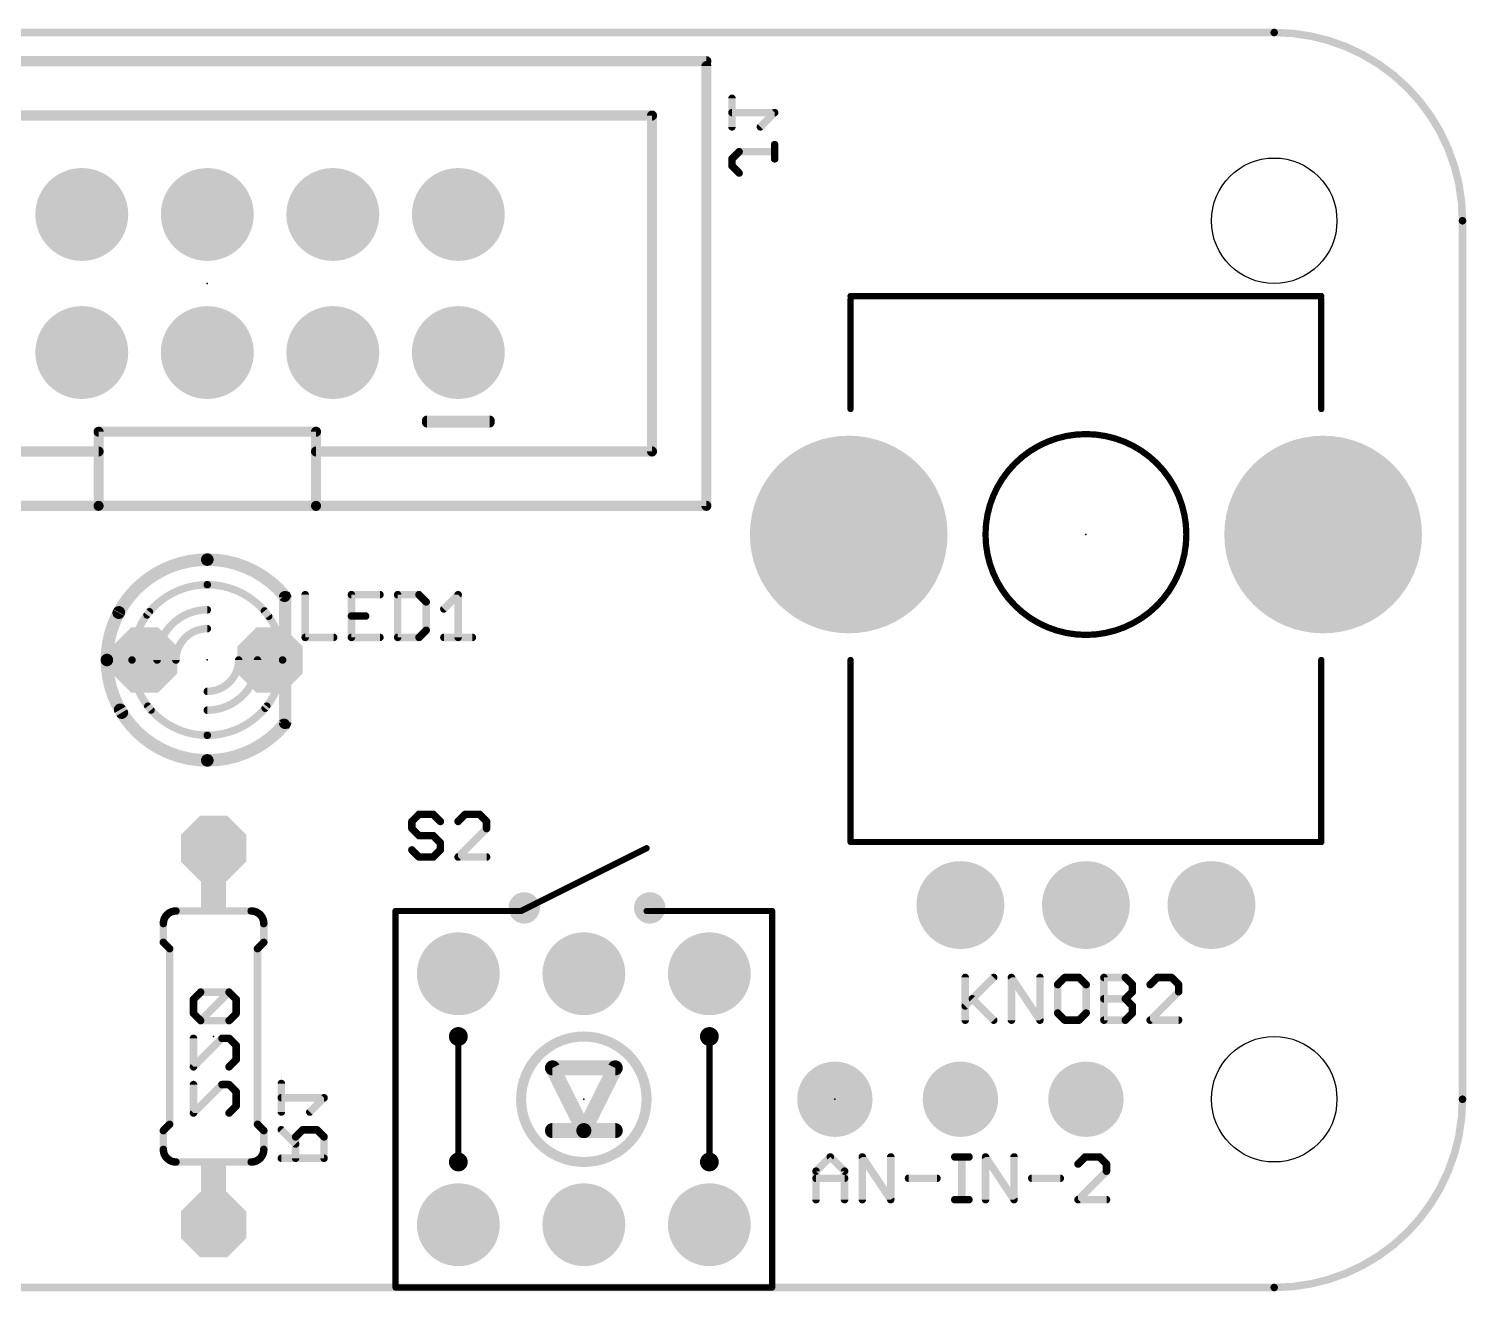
# Model space of a CAD drawing. Extents: x -0.1 to 50.9, y -0.1 to 25.5.
# Drawn here: x 21.79 to 50.88, y -0.08 to 25.48 of the extents above; entities that cross this region are included whole.
import ezdxf

# ---------------------------------------------------------------- set-up
doc = ezdxf.new("R2010")
doc.units = 0
for name, color, linetype in [('17', 94, 'CONTINUOUS'), ('20', 178, 'CONTINUOUS'), ('21', 250, 'CONTINUOUS'), ('22', 250, 'CONTINUOUS'), ('23', 178, 'CONTINUOUS'), ('24', 178, 'CONTINUOUS'), ('25', 250, 'CONTINUOUS'), ('26', 250, 'CONTINUOUS'), ('28', 250, 'CONTINUOUS'), ('51', 250, 'CONTINUOUS'), ('52', 250, 'CONTINUOUS')]:
    doc.layers.add(name, color=color, linetype=linetype)

# ---------------------------------------------------------------- blocks, each defined once
blk = doc.blocks.new('RECT')
blk.add_solid([(-0.5, -0.5), (0.5, -0.5), (-0.5, 0.5), (0.5, 0.5)])
blk = doc.blocks.new('ROUNDP')
at = {"const_width": 0.5}
blk.add_lwpolyline([(0, -0.25, 1), (0, 0.25, 1), (0, -0.25)], format="xyb", dxfattribs=at)
blk = doc.blocks.new('OCTAGONP')
at = {"const_width": 0.5}
blk.add_lwpolyline([(-0.25, -0.1036), (-0.25, 0.1036), (-0.1036, 0.25), (0.1036, 0.25), (0.25, 0.1036), (0.25, -0.1036), (0.1036, -0.25), (-0.1036, -0.25), (-0.25, -0.1036), (-0.25, 0.1036)], dxfattribs=at)

msp = doc.modelspace()

# ---------------------------------------------------------------- linework, layer by layer
at = {"layer": '20', "const_width": 0.1524}
for points in [[(46.99, 25.4), (3.81, 25.4)], [(50.8, 3.81), (50.8, 21.59)], [(3.81, 0), (46.99, 0)]]:
    msp.add_lwpolyline(points, dxfattribs=at)
at = {"layer": '20'}
for points, const_width in [([(50.8, 21.59, 0.4142), (46.99, 25.4)], 0.1524), ([(46.99, 25.4381, 1), (46.99, 25.3619)], 0.0762), ([(46.99, 25.3619, 1), (46.99, 25.4381)], 0.0762), ([(50.8381, 21.59, 1), (50.7619, 21.59)], 0.0762), ([(50.7619, 21.59, 1), (50.8381, 21.59)], 0.0762), ([(46.99, 0, 0.4142), (50.8, 3.81)], 0.1524), ([(50.8381, 3.81, 1), (50.7619, 3.81)], 0.0762), ([(50.7619, 3.81, 1), (50.8381, 3.81)], 0.0762), ([(46.99, 0.0381, 1), (46.99, -0.0381)], 0.0762), ([(46.99, -0.0381, 1), (46.99, 0.0381)], 0.0762)]:
    msp.add_lwpolyline(points, format="xyb", dxfattribs=dict(at, const_width=const_width))
for centre in [(46.99, 21.59), (46.99, 3.81)]:
    msp.add_circle(centre, 1.27, dxfattribs=at)
at = {"layer": '21'}
for points, const_width in [([(47.9425, 20.066), (38.4175, 20.066)], 0.127), ([(38.4175, 17.78), (38.4175, 20.0025)], 0.127), ([(47.9425, 17.78), (47.9425, 20.0025)], 0.127), ([(31.115, 17.507), (29.845, 17.507)], 0.2032), ([(38.4175, 9.017), (38.4175, 12.7)], 0.127), ([(47.9425, 9.017), (47.9425, 12.7)], 0.127), ([(38.4175, 9.017), (47.9425, 9.017)], 0.127), ([(31.75, 7.62), (34.29, 8.89)], 0.127), ([(29.21, 7.62), (29.21, 0)], 0.127), ([(29.21, 7.62), (31.75, 7.62)], 0.127), ([(34.29, 7.62), (36.83, 7.62)], 0.127), ([(36.83, 0), (36.83, 7.62)], 0.127), ([(30.48, 5.08), (30.48, 2.54)], 0.127), ([(35.56, 5.08), (35.56, 2.54)], 0.127), ([(33.655, 4.445), (32.385, 4.445)], 0.3048), ([(32.385, 4.445), (33.02, 3.175)], 0.3048), ([(33.02, 3.175), (33.655, 4.445)], 0.3048), ([(33.02, 3.175), (32.385, 3.175)], 0.3048), ([(33.655, 3.175), (33.02, 3.175)], 0.3048), ([(36.83, 0), (29.21, 0)], 0.127)]:
    msp.add_lwpolyline(points, dxfattribs=dict(at, const_width=const_width))
for points, const_width in [([(38.4175, 20.0978, 1), (38.4175, 20.0343)], 0.0635), ([(47.9425, 20.0343, 1), (47.9425, 20.0978)], 0.0635), ([(38.4493, 20.0025, 1), (38.3858, 20.0025)], 0.0635), ([(47.9743, 20.0025, 1), (47.9108, 20.0025)], 0.0635), ([(38.3858, 17.78, 1), (38.4493, 17.78)], 0.0635), ([(47.9108, 17.78, 1), (47.9743, 17.78)], 0.0635), ([(29.845, 17.5578, 1), (29.845, 17.4562)], 0.1016), ([(31.115, 17.4562, 1), (31.115, 17.5578)], 0.1016), ([(43.18, 13.208, 1), (43.18, 17.272, 1), (43.18, 13.208)], 0.127), ([(25.4, 14.732, 0.277), (23.6071, 13.6562)], 0.254), ([(26.961, 14.0009, 0.2226), (25.4, 14.732)], 0.254), ([(25.4, 14.7955, 1), (25.4, 14.6685)], 0.127), ([(25.4, 14.6685, 1), (25.4, 14.7955)], 0.127), ([(25.4, 14.224, 0.2361), (24.1808, 13.6144)], 0.1524), ([(26.6401, 13.5858, 0.2422), (25.4, 14.224)], 0.1524), ([(25.4, 14.2621, 1), (25.4, 14.1859)], 0.0762), ([(25.4, 14.1859, 1), (25.4, 14.2621)], 0.0762), ([(26.9122, 13.9602, 1), (27.0098, 14.0416)], 0.127), ([(23.5511, 13.6861, 1), (23.6631, 13.6263)], 0.127), ([(24.1503, 13.6373, 1), (24.2113, 13.5915)], 0.0762), ([(26.6091, 13.5637, 1), (26.6711, 13.6079)], 0.0762), ([(38.4493, 12.7, 1), (38.3858, 12.7)], 0.0635), ([(47.9743, 12.7, 1), (47.9108, 12.7)], 0.0635), ([(23.6357, 11.6918, 0.2691), (25.4, 10.668)], 0.254), ([(23.6908, 11.7233, 1), (23.5806, 11.6603)], 0.127), ([(24.197, 11.7644, 0.2315), (25.4, 11.176)], 0.1524), ([(24.2271, 11.7878, 1), (24.1669, 11.741)], 0.0762), ([(25.4, 11.176, 0.2315), (26.603, 11.7644)], 0.1524), ([(26.6331, 11.741, 1), (26.5729, 11.7878)], 0.0762), ([(25.4, 10.668, 0.2206), (26.9512, 11.3874)], 0.254), ([(26.9997, 11.3464, 1), (26.9027, 11.4284)], 0.127), ([(25.4, 11.2141, 1), (25.4, 11.1379)], 0.0762), ([(25.4, 11.1379, 1), (25.4, 11.2141)], 0.0762), ([(25.4, 10.7315, 1), (25.4, 10.6045)], 0.127), ([(25.4, 10.6045, 1), (25.4, 10.7315)], 0.127), ([(38.4175, 9.0488, 1), (38.4175, 8.9853)], 0.0635), ([(38.3858, 9.017, 1), (38.4493, 9.017)], 0.0635), ([(47.9108, 9.017, 1), (47.9743, 9.017)], 0.0635), ([(47.9425, 8.9853, 1), (47.9425, 9.0488)], 0.0635), ([(34.3042, 8.8616, 1), (34.2758, 8.9184)], 0.0635), ([(31.814, 7.5306, 1), (31.814, 7.8354, 1), (31.814, 7.5306)], 0.3302), ([(34.354, 7.5306, 1), (34.354, 7.8354, 1), (34.354, 7.5306)], 0.3302), ([(29.2417, 7.62, 1), (29.1783, 7.62)], 0.0635), ([(29.21, 7.6517, 1), (29.21, 7.5883)], 0.0635), ([(31.7358, 7.6484, 1), (31.7642, 7.5916)], 0.0635), ([(31.75, 7.5883, 1), (31.75, 7.6517)], 0.0635), ([(34.29, 7.6517, 1), (34.29, 7.5883)], 0.0635), ([(36.8618, 7.62, 1), (36.7982, 7.62)], 0.0635), ([(36.83, 7.5883, 1), (36.83, 7.6517)], 0.0635), ([(30.48, 4.953, 1), (30.48, 5.207, 1), (30.48, 4.953)], 0.127), ([(35.56, 4.953, 1), (35.56, 5.207, 1), (35.56, 4.953)], 0.127), ([(30.5117, 5.08, 1), (30.4483, 5.08)], 0.0635), ([(33.02, 2.54, 1), (33.02, 5.08, 1), (33.02, 2.54)], 0.2032), ([(35.5918, 5.08, 1), (35.5282, 5.08)], 0.0635), ([(32.385, 4.5212, 1), (32.385, 4.3688)], 0.1524), ([(32.4532, 4.4791, 1), (32.3168, 4.4109)], 0.1524), ([(33.7232, 4.4109, 1), (33.5868, 4.4791)], 0.1524), ([(33.655, 4.3688, 1), (33.655, 4.5212)], 0.1524), ([(32.385, 3.2512, 1), (32.385, 3.0988)], 0.1524), ([(33.02, 3.2512, 1), (33.02, 3.0988)], 0.1524), ([(32.9518, 3.2091, 1), (33.0882, 3.1409)], 0.1524), ([(32.9518, 3.1409, 1), (33.0882, 3.2091)], 0.1524), ([(33.02, 3.0988, 1), (33.02, 3.2512)], 0.1524), ([(33.655, 3.0988, 1), (33.655, 3.2512)], 0.1524), ([(30.48, 2.413, 1), (30.48, 2.667, 1), (30.48, 2.413)], 0.127), ([(35.56, 2.413, 1), (35.56, 2.667, 1), (35.56, 2.413)], 0.127), ([(30.4483, 2.54, 1), (30.5117, 2.54)], 0.0635), ([(35.5282, 2.54, 1), (35.5918, 2.54)], 0.0635), ([(29.21, 0.0318, 1), (29.21, -0.0318)], 0.0635), ([(29.1783, 0, 1), (29.2417, 0)], 0.0635), ([(36.7982, 0, 1), (36.8618, 0)], 0.0635), ([(36.83, -0.0318, 1), (36.83, 0.0318)], 0.0635)]:
    msp.add_lwpolyline(points, format="xyb", dxfattribs=dict(at, const_width=const_width))
at = {"layer": '22'}
for points, const_width in [([(35.5, 24.82), (15.3, 24.82)], 0.2032), ([(35.5, 15.82), (35.5, 24.72)], 0.2032), ([(31.115, 17.545), (29.845, 17.545)], 0.2032), ([(27.6, 17.32), (23.2, 17.32)], 0.2032), ([(23.2, 17.32), (23.2, 15.82)], 0.2032), ([(27.6, 15.82), (27.6, 17.32)], 0.2032), ([(15.3, 15.82), (23.2, 15.82)], 0.2032), ([(23.2, 15.82), (27.6, 15.82)], 0.2032), ([(27.6, 15.82), (35.5, 15.82)], 0.2032), ([(24.765, 7.62), (26.289, 7.62)], 0.1524), ([(24.511, 7.366), (24.511, 6.985)], 0.1524), ([(26.543, 7.366), (26.543, 6.985)], 0.1524), ([(24.638, 6.858), (24.511, 6.985)], 0.1524), ([(26.416, 6.858), (26.543, 6.985)], 0.1524), ([(24.638, 6.858), (24.638, 3.302)], 0.1524), ([(26.416, 6.858), (26.416, 3.302)], 0.1524), ([(24.638, 3.302), (24.511, 3.175)], 0.1524), ([(24.511, 2.794), (24.511, 3.175)], 0.1524), ([(26.416, 3.302), (26.543, 3.175)], 0.1524), ([(26.543, 2.794), (26.543, 3.175)], 0.1524), ([(24.765, 2.54), (26.289, 2.54)], 0.1524)]:
    msp.add_lwpolyline(points, dxfattribs=dict(at, const_width=const_width))
for points, const_width in [([(35.5508, 24.72, 1), (35.4492, 24.72)], 0.1016), ([(35.5, 24.7692, 1), (35.5, 24.8708)], 0.1016), ([(29.845, 17.5958, 1), (29.845, 17.4942)], 0.1016), ([(31.115, 17.4942, 1), (31.115, 17.5958)], 0.1016), ([(23.2, 17.3708, 1), (23.2, 17.2692)], 0.1016), ([(23.2508, 17.32, 1), (23.1492, 17.32)], 0.1016), ([(27.6508, 17.32, 1), (27.5492, 17.32)], 0.1016), ([(27.6, 17.2692, 1), (27.6, 17.3708)], 0.1016), ([(23.2, 15.8708, 1), (23.2, 15.7692)], 0.1016), ([(23.1492, 15.82, 1), (23.2508, 15.82)], 0.1016), ([(23.2, 15.7692, 1), (23.2, 15.8708)], 0.1016), ([(27.6, 15.8708, 1), (27.6, 15.7692)], 0.1016), ([(27.5492, 15.82, 1), (27.6508, 15.82)], 0.1016), ([(27.6, 15.7692, 1), (27.6, 15.8708)], 0.1016), ([(35.4492, 15.82, 1), (35.5508, 15.82)], 0.1016), ([(35.5, 15.7692, 1), (35.5, 15.8708)], 0.1016), ([(24.765, 7.62, 0.4142), (24.511, 7.366)], 0.1524), ([(24.765, 7.6581, 1), (24.765, 7.5819)], 0.0762), ([(24.765, 7.5819, 1), (24.765, 7.6581)], 0.0762), ([(26.543, 7.366, 0.4142), (26.289, 7.62)], 0.1524), ([(26.289, 7.6581, 1), (26.289, 7.5819)], 0.0762), ([(26.289, 7.5819, 1), (26.289, 7.6581)], 0.0762), ([(24.5491, 7.366, 1), (24.4729, 7.366)], 0.0762), ([(24.4729, 7.366, 1), (24.5491, 7.366)], 0.0762), ([(26.5811, 7.366, 1), (26.5049, 7.366)], 0.0762), ([(26.5049, 7.366, 1), (26.5811, 7.366)], 0.0762), ([(24.4729, 6.985, 1), (24.5491, 6.985)], 0.0762), ([(24.5379, 7.0119, 1), (24.4841, 6.9581)], 0.0762), ([(26.5049, 6.985, 1), (26.5811, 6.985)], 0.0762), ([(26.5699, 6.9581, 1), (26.5161, 7.0119)], 0.0762), ([(24.6761, 6.858, 1), (24.5999, 6.858)], 0.0762), ([(24.6111, 6.8311, 1), (24.6649, 6.8849)], 0.0762), ([(26.4541, 6.858, 1), (26.3779, 6.858)], 0.0762), ([(26.3891, 6.8849, 1), (26.4429, 6.8311)], 0.0762), ([(24.5491, 3.175, 1), (24.4729, 3.175)], 0.0762), ([(24.4841, 3.2019, 1), (24.5379, 3.1481)], 0.0762), ([(24.5999, 3.302, 1), (24.6761, 3.302)], 0.0762), ([(24.6649, 3.2751, 1), (24.6111, 3.3289)], 0.0762), ([(26.3779, 3.302, 1), (26.4541, 3.302)], 0.0762), ([(26.4429, 3.3289, 1), (26.3891, 3.2751)], 0.0762), ([(26.5811, 3.175, 1), (26.5049, 3.175)], 0.0762), ([(26.5161, 3.1481, 1), (26.5699, 3.2019)], 0.0762), ([(24.511, 2.794, 0.4142), (24.765, 2.54)], 0.1524), ([(24.5491, 2.794, 1), (24.4729, 2.794)], 0.0762), ([(24.4729, 2.794, 1), (24.5491, 2.794)], 0.0762), ([(26.289, 2.54, 0.4142), (26.543, 2.794)], 0.1524), ([(26.5811, 2.794, 1), (26.5049, 2.794)], 0.0762), ([(26.5049, 2.794, 1), (26.5811, 2.794)], 0.0762), ([(24.765, 2.5781, 1), (24.765, 2.5019)], 0.0762), ([(24.765, 2.5019, 1), (24.765, 2.5781)], 0.0762), ([(26.289, 2.5781, 1), (26.289, 2.5019)], 0.0762), ([(26.289, 2.5019, 1), (26.289, 2.5781)], 0.0762)]:
    msp.add_lwpolyline(points, format="xyb", dxfattribs=dict(at, const_width=const_width))
at = {"layer": '23'}
for p in [(43.18, 15.24), (25.4, 12.7), (33.02, 3.81), (38.1, 3.81)]:
    msp.add_point(p, dxfattribs=at)
at = {"layer": '24'}
for p in [(25.4, 20.32), (25.527, 5.08)]:
    msp.add_point(p, dxfattribs=at)
at = {"layer": '25', "const_width": 0.1524}
for points in [[(27.3812, 14.0215), (27.3812, 13.1572)], [(28.8929, 14.0215), (28.3167, 14.0215)], [(28.3167, 14.0215), (28.3167, 13.1572)], [(29.2522, 14.0215), (29.2522, 13.1572)], [(29.6844, 14.0215), (29.2522, 14.0215)], [(29.8285, 13.8775), (29.6844, 14.0215)], [(30.1878, 13.7334), (30.4759, 14.0215)], [(30.4759, 14.0215), (30.4759, 13.1572)], [(29.8285, 13.3013), (29.8285, 13.8775)], [(28.3167, 13.5894), (28.6048, 13.5894)], [(27.3812, 13.1572), (27.9574, 13.1572)], [(28.3167, 13.1572), (28.8929, 13.1572)], [(29.2522, 13.1572), (29.6844, 13.1572)], [(29.6844, 13.1572), (29.8285, 13.3013)], [(30.1878, 13.1572), (30.764, 13.1572)], [(29.6843, 9.5765), (29.5402, 9.4325)], [(29.9724, 9.5765), (29.6843, 9.5765)], [(30.1164, 9.4325), (29.9724, 9.5765)], [(30.6198, 9.5765), (30.4757, 9.4325)], [(30.9079, 9.5765), (30.6198, 9.5765)], [(31.0519, 9.4325), (30.9079, 9.5765)], [(29.5402, 9.4325), (29.5402, 9.2884)], [(29.5402, 9.2884), (29.6843, 9.1444)], [(30.4757, 8.7122), (31.0519, 9.2884)], [(31.0519, 9.2884), (31.0519, 9.4325)], [(29.6843, 9.1444), (29.9724, 9.1444)], [(29.9724, 9.1444), (30.1164, 9.0003)], [(30.1164, 9.0003), (30.1164, 8.8563)], [(29.6843, 8.7122), (29.5402, 8.8563)], [(29.9724, 8.7122), (29.6843, 8.7122)], [(30.1164, 8.8563), (29.9724, 8.7122)], [(31.0519, 8.7122), (30.4757, 8.7122)], [(40.7376, 6.2745), (40.7376, 5.4102)], [(40.7376, 5.6983), (41.3138, 6.2745)], [(41.6731, 5.4102), (41.6731, 6.2745)], [(41.6731, 6.2745), (42.2493, 5.4102)], [(42.2493, 5.4102), (42.2493, 6.2745)], [(42.7527, 6.2745), (42.6086, 6.1305)], [(42.6086, 6.1305), (42.6086, 5.5543)], [(43.0408, 6.2745), (42.7527, 6.2745)], [(43.1849, 6.1305), (43.0408, 6.2745)], [(43.1849, 5.5543), (43.1849, 6.1305)], [(43.5442, 5.4102), (43.5442, 6.2745)], [(43.5442, 6.2745), (43.9763, 6.2745)], [(43.9763, 6.2745), (44.1204, 6.1305)], [(44.1204, 6.1305), (44.1204, 5.9864)], [(44.6237, 6.2745), (44.4797, 6.1305)], [(44.9118, 6.2745), (44.6237, 6.2745)], [(45.0559, 6.1305), (44.9118, 6.2745)], [(45.0559, 5.9864), (45.0559, 6.1305)], [(40.8817, 5.8424), (41.3138, 5.4102)], [(43.5442, 5.8424), (43.9763, 5.8424)], [(44.1204, 5.9864), (43.9763, 5.8424)], [(43.9763, 5.8424), (44.1204, 5.6983)], [(44.4797, 5.4102), (45.0559, 5.9864)], [(42.6086, 5.5543), (42.7527, 5.4102)], [(43.0408, 5.4102), (43.1849, 5.5543)], [(44.1204, 5.5543), (43.9763, 5.4102)], [(44.1204, 5.6983), (44.1204, 5.5543)], [(42.7527, 5.4102), (43.0408, 5.4102)], [(43.9763, 5.4102), (43.5442, 5.4102)], [(45.0559, 5.4102), (44.4797, 5.4102)], [(37.719, 2.3542), (38.0071, 2.6423)], [(38.0071, 2.6423), (38.2952, 2.3542)], [(38.6545, 1.778), (38.6545, 2.6423)], [(38.6545, 2.6423), (39.2307, 1.778)], [(39.2307, 1.778), (39.2307, 2.6423)], [(40.5256, 2.6423), (40.8137, 2.6423)], [(40.6696, 1.778), (40.6696, 2.6423)], [(41.1492, 1.778), (41.1492, 2.6423)], [(41.1492, 2.6423), (41.7255, 1.778)], [(41.7255, 1.778), (41.7255, 2.6423)], [(43.1643, 2.6423), (43.0203, 2.4983)], [(43.4524, 2.6423), (43.1643, 2.6423)], [(43.5965, 2.4983), (43.4524, 2.6423)], [(37.719, 1.778), (37.719, 2.3542)], [(38.2952, 2.3542), (38.2952, 1.778)], [(43.0203, 1.778), (43.5965, 2.3542)], [(43.5965, 2.3542), (43.5965, 2.4983)], [(37.719, 2.2102), (38.2952, 2.2102)], [(39.59, 2.2102), (40.1663, 2.2102)], [(42.0848, 2.2102), (42.661, 2.2102)], [(40.5256, 1.778), (40.8137, 1.778)], [(43.5965, 1.778), (43.0203, 1.778)]]:
    msp.add_lwpolyline(points, dxfattribs=at)
at = {"layer": '25', "const_width": 0.0762}
for points in [[(27.4193, 14.0215, 1), (27.3431, 14.0215)], [(28.3167, 14.0596, 1), (28.3167, 13.9834)], [(28.3548, 14.0215, 1), (28.2786, 14.0215)], [(28.8929, 13.9834, 1), (28.8929, 14.0596)], [(29.2903, 14.0215, 1), (29.2141, 14.0215)], [(29.2522, 14.0596, 1), (29.2522, 13.9834)], [(29.7113, 14.0485, 1), (29.6575, 13.9946)], [(29.6844, 13.9834, 1), (29.6844, 14.0596)], [(30.514, 14.0215, 1), (30.4378, 14.0215)], [(30.5028, 13.9946, 1), (30.4489, 14.0485)], [(29.8666, 13.8775, 1), (29.7904, 13.8775)], [(29.8015, 13.8505, 1), (29.8554, 13.9044)], [(30.1608, 13.7604, 1), (30.2147, 13.7065)], [(28.3167, 13.6275, 1), (28.3167, 13.5513)], [(28.6048, 13.5513, 1), (28.6048, 13.6275)], [(27.3812, 13.1953, 1), (27.3812, 13.1191)], [(27.3431, 13.1572, 1), (27.4193, 13.1572)], [(27.9574, 13.1191, 1), (27.9574, 13.1953)], [(28.3167, 13.1953, 1), (28.3167, 13.1191)], [(28.2786, 13.1572, 1), (28.3548, 13.1572)], [(28.8929, 13.1191, 1), (28.8929, 13.1953)], [(29.2522, 13.1953, 1), (29.2522, 13.1191)], [(29.2141, 13.1572, 1), (29.2903, 13.1572)], [(29.6575, 13.1841, 1), (29.7113, 13.1303)], [(29.6844, 13.1191, 1), (29.6844, 13.1953)], [(29.7904, 13.3013, 1), (29.8666, 13.3013)], [(29.8554, 13.2743, 1), (29.8015, 13.3282)], [(30.1878, 13.1953, 1), (30.1878, 13.1191)], [(30.4378, 13.1572, 1), (30.514, 13.1572)], [(30.764, 13.1191, 1), (30.764, 13.1953)], [(29.6843, 9.6146, 1), (29.6843, 9.5384)], [(29.7112, 9.5496, 1), (29.6573, 9.6035)], [(29.9993, 9.6035, 1), (29.9454, 9.5496)], [(29.9724, 9.5384, 1), (29.9724, 9.6146)], [(30.6198, 9.6146, 1), (30.6198, 9.5384)], [(30.6467, 9.5496, 1), (30.5928, 9.6035)], [(30.9348, 9.6035, 1), (30.8809, 9.5496)], [(30.9079, 9.5384, 1), (30.9079, 9.6146)], [(29.5783, 9.4325, 1), (29.5021, 9.4325)], [(29.5133, 9.4594, 1), (29.5671, 9.4055)], [(29.5671, 9.3154, 1), (29.5133, 9.2615)], [(29.5021, 9.2884, 1), (29.5783, 9.2884)], [(30.0895, 9.4055, 1), (30.1434, 9.4594)], [(30.4488, 9.4594, 1), (30.5027, 9.4055)], [(31.09, 9.4325, 1), (31.0138, 9.4325)], [(31.0138, 9.2884, 1), (31.09, 9.2884)], [(31.025, 9.4055, 1), (31.0789, 9.4594)], [(31.0789, 9.2615, 1), (31.025, 9.3154)], [(29.6843, 9.1825, 1), (29.6843, 9.1063)], [(29.6573, 9.1174, 1), (29.7112, 9.1713)], [(29.9993, 9.1713, 1), (29.9454, 9.1174)], [(29.9724, 9.1063, 1), (29.9724, 9.1825)], [(30.1545, 9.0003, 1), (30.0783, 9.0003)], [(30.0895, 8.9734, 1), (30.1434, 9.0273)], [(29.5671, 8.8832, 1), (29.5133, 8.8293)], [(29.6843, 8.7503, 1), (29.6843, 8.6741)], [(29.6573, 8.6853, 1), (29.7112, 8.7391)], [(29.9454, 8.7391, 1), (29.9993, 8.6853)], [(29.9724, 8.6741, 1), (29.9724, 8.7503)], [(30.0783, 8.8563, 1), (30.1545, 8.8563)], [(30.1434, 8.8293, 1), (30.0895, 8.8832)], [(30.4757, 8.7503, 1), (30.4757, 8.6741)], [(30.4488, 8.7391, 1), (30.5027, 8.6853)], [(31.0519, 8.6741, 1), (31.0519, 8.7503)], [(40.7757, 6.2745, 1), (40.6995, 6.2745)], [(41.3408, 6.2476, 1), (41.2869, 6.3015)], [(41.7048, 6.2957, 1), (41.6414, 6.2534)], [(41.7112, 6.2745, 1), (41.635, 6.2745)], [(42.2874, 6.2745, 1), (42.2112, 6.2745)], [(42.6467, 6.1305, 1), (42.5705, 6.1305)], [(42.5817, 6.1574, 1), (42.6356, 6.1035)], [(42.7527, 6.3126, 1), (42.7527, 6.2364)], [(42.7796, 6.2476, 1), (42.7258, 6.3015)], [(43.0678, 6.3015, 1), (43.0139, 6.2476)], [(43.0408, 6.2364, 1), (43.0408, 6.3126)], [(43.223, 6.1305, 1), (43.1468, 6.1305)], [(43.1579, 6.1035, 1), (43.2118, 6.1574)], [(43.5823, 6.2745, 1), (43.5061, 6.2745)], [(43.5442, 6.3126, 1), (43.5442, 6.2364)], [(44.0033, 6.3015, 1), (43.9494, 6.2476)], [(43.9763, 6.2364, 1), (43.9763, 6.3126)], [(44.1585, 6.1305, 1), (44.0823, 6.1305)], [(44.0934, 6.1035, 1), (44.1473, 6.1574)], [(44.4527, 6.1574, 1), (44.5066, 6.1035)], [(44.6237, 6.3126, 1), (44.6237, 6.2364)], [(44.6507, 6.2476, 1), (44.5968, 6.3015)], [(44.9388, 6.3015, 1), (44.8849, 6.2476)], [(44.9118, 6.2364, 1), (44.9118, 6.3126)], [(45.094, 6.1305, 1), (45.0178, 6.1305)], [(45.029, 6.1035, 1), (45.0828, 6.1574)], [(40.9086, 5.8693, 1), (40.8547, 5.8154)], [(43.5442, 5.8805, 1), (43.5442, 5.8043)], [(44.0033, 5.8693, 1), (43.9494, 5.8154)], [(43.9494, 5.8693, 1), (44.0033, 5.8154)], [(43.9763, 5.8043, 1), (43.9763, 5.8805)], [(44.0823, 5.9864, 1), (44.1585, 5.9864)], [(44.1473, 5.9595, 1), (44.0934, 6.0134)], [(45.0178, 5.9864, 1), (45.094, 5.9864)], [(45.0828, 5.9595, 1), (45.029, 6.0134)], [(40.7107, 5.7253, 1), (40.7645, 5.6714)], [(42.6356, 5.5812, 1), (42.5817, 5.5273)], [(42.5705, 5.5543, 1), (42.6467, 5.5543)], [(43.1468, 5.5543, 1), (43.223, 5.5543)], [(43.2118, 5.5273, 1), (43.1579, 5.5812)], [(44.1585, 5.6983, 1), (44.0823, 5.6983)], [(44.0823, 5.5543, 1), (44.1585, 5.5543)], [(44.0934, 5.6714, 1), (44.1473, 5.7253)], [(44.1473, 5.5273, 1), (44.0934, 5.5812)], [(40.6995, 5.4102, 1), (40.7757, 5.4102)], [(41.2869, 5.3833, 1), (41.3408, 5.4371)], [(41.635, 5.4102, 1), (41.7112, 5.4102)], [(42.2112, 5.4102, 1), (42.2874, 5.4102)], [(42.2176, 5.3891, 1), (42.281, 5.4313)], [(42.7527, 5.4483, 1), (42.7527, 5.3721)], [(42.7258, 5.3833, 1), (42.7796, 5.4371)], [(43.0139, 5.4371, 1), (43.0678, 5.3833)], [(43.0408, 5.3721, 1), (43.0408, 5.4483)], [(43.5442, 5.4483, 1), (43.5442, 5.3721)], [(43.5061, 5.4102, 1), (43.5823, 5.4102)], [(43.9494, 5.4371, 1), (44.0033, 5.3833)], [(43.9763, 5.3721, 1), (43.9763, 5.4483)], [(44.4797, 5.4483, 1), (44.4797, 5.3721)], [(44.4527, 5.4371, 1), (44.5066, 5.3833)], [(45.0559, 5.3721, 1), (45.0559, 5.4483)], [(38.0341, 2.6693, 1), (37.9802, 2.6154)], [(38.0341, 2.6154, 1), (37.9802, 2.6693)], [(38.6862, 2.6635, 1), (38.6228, 2.6212)], [(38.6926, 2.6423, 1), (38.6164, 2.6423)], [(39.2688, 2.6423, 1), (39.1926, 2.6423)], [(40.5256, 2.6804, 1), (40.5256, 2.6042)], [(40.7077, 2.6423, 1), (40.6315, 2.6423)], [(40.8137, 2.6042, 1), (40.8137, 2.6804)], [(41.1809, 2.6635, 1), (41.1175, 2.6212)], [(41.1873, 2.6423, 1), (41.1111, 2.6423)], [(41.7636, 2.6423, 1), (41.6874, 2.6423)], [(43.1643, 2.6804, 1), (43.1643, 2.6042)], [(43.1913, 2.6154, 1), (43.1374, 2.6693)], [(43.4794, 2.6693, 1), (43.4255, 2.6154)], [(43.4524, 2.6042, 1), (43.4524, 2.6804)], [(37.7571, 2.3542, 1), (37.6809, 2.3542)], [(37.6921, 2.3812, 1), (37.7459, 2.3273)], [(38.3333, 2.3542, 1), (38.2571, 2.3542)], [(38.2683, 2.3273, 1), (38.3222, 2.3812)], [(42.9933, 2.5252, 1), (43.0472, 2.4713)], [(43.6346, 2.4983, 1), (43.5584, 2.4983)], [(43.5584, 2.3542, 1), (43.6346, 2.3542)], [(43.5696, 2.4713, 1), (43.6234, 2.5252)], [(43.6234, 2.3273, 1), (43.5696, 2.3812)], [(37.719, 2.2483, 1), (37.719, 2.1721)], [(38.2952, 2.1721, 1), (38.2952, 2.2483)], [(39.59, 2.2483, 1), (39.59, 2.1721)], [(40.1663, 2.1721, 1), (40.1663, 2.2483)], [(42.0848, 2.2483, 1), (42.0848, 2.1721)], [(42.661, 2.1721, 1), (42.661, 2.2483)], [(37.6809, 1.778, 1), (37.7571, 1.778)], [(38.2571, 1.778, 1), (38.3333, 1.778)], [(38.6164, 1.778, 1), (38.6926, 1.778)], [(39.1926, 1.778, 1), (39.2688, 1.778)], [(39.199, 1.7569, 1), (39.2624, 1.7991)], [(40.5256, 1.8161, 1), (40.5256, 1.7399)], [(40.6315, 1.778, 1), (40.7077, 1.778)], [(40.8137, 1.7399, 1), (40.8137, 1.8161)], [(41.1111, 1.778, 1), (41.1873, 1.778)], [(41.6874, 1.778, 1), (41.7636, 1.778)], [(41.6938, 1.7569, 1), (41.7572, 1.7991)], [(43.0203, 1.8161, 1), (43.0203, 1.7399)], [(42.9933, 1.8049, 1), (43.0472, 1.7511)], [(43.5965, 1.7399, 1), (43.5965, 1.8161)]]:
    msp.add_lwpolyline(points, format="xyb", dxfattribs=at)
at = {"layer": '26', "const_width": 0.1524}
for points in [[(36.0172, 23.4907), (36.0172, 24.0669)], [(36.8815, 23.7788), (36.0172, 23.7788)], [(36.5934, 23.4907), (36.8815, 23.7788)], [(36.0172, 22.8433), (36.1613, 22.9874)], [(36.1613, 22.9874), (36.8815, 22.9874)], [(36.8815, 22.8433), (36.8815, 23.1314)], [(36.0172, 22.6993), (36.0172, 22.8433)], [(36.1613, 22.5552), (36.0172, 22.6993)], [(26.8986, 3.5517), (26.8986, 4.1279)], [(27.7629, 3.8398), (26.8986, 3.8398)], [(27.4748, 3.5517), (27.7629, 3.8398)], [(27.1867, 2.9043), (26.8986, 3.1924)], [(27.3308, 3.1924), (27.1867, 3.0484)], [(27.6189, 3.1924), (27.3308, 3.1924)], [(27.7629, 3.0484), (27.6189, 3.1924)], [(27.1867, 3.0484), (27.1867, 2.6162)], [(27.7629, 2.6162), (27.7629, 3.0484)], [(26.8986, 2.6162), (27.7629, 2.6162)]]:
    msp.add_lwpolyline(points, dxfattribs=at)
at = {"layer": '26', "const_width": 0.0762}
for points in [[(36.0553, 24.0669, 1), (35.9791, 24.0669)], [(36.0172, 23.8169, 1), (36.0172, 23.7407)], [(36.9085, 23.7519, 1), (36.8546, 23.8058)], [(36.8815, 23.7407, 1), (36.8815, 23.8169)], [(35.9791, 23.4907, 1), (36.0553, 23.4907)], [(36.5665, 23.5177, 1), (36.6204, 23.4638)], [(36.1613, 23.0255, 1), (36.1613, 22.9493)], [(36.1882, 22.9604, 1), (36.1343, 23.0143)], [(36.9196, 23.1314, 1), (36.8434, 23.1314)], [(36.8815, 22.9493, 1), (36.8815, 23.0255)], [(36.0553, 22.8433, 1), (35.9791, 22.8433)], [(35.9903, 22.8703, 1), (36.0441, 22.8164)], [(36.0441, 22.7262, 1), (35.9903, 22.6723)], [(35.9791, 22.6993, 1), (36.0553, 22.6993)], [(36.8434, 22.8433, 1), (36.9196, 22.8433)], [(36.1343, 22.5283, 1), (36.1882, 22.5821)], [(26.9367, 4.1279, 1), (26.8605, 4.1279)], [(26.8986, 3.8779, 1), (26.8986, 3.8017)], [(27.7899, 3.8129, 1), (27.736, 3.8668)], [(27.7629, 3.8017, 1), (27.7629, 3.8779)], [(26.8605, 3.5517, 1), (26.9367, 3.5517)], [(27.4479, 3.5787, 1), (27.5018, 3.5248)], [(26.9255, 3.2194, 1), (26.8717, 3.1655)], [(27.3308, 3.2305, 1), (27.3308, 3.1543)], [(27.3577, 3.1655, 1), (27.3038, 3.2194)], [(27.6458, 3.2194, 1), (27.5919, 3.1655)], [(27.6189, 3.1543, 1), (27.6189, 3.2305)], [(27.2248, 3.0484, 1), (27.1486, 3.0484)], [(27.1598, 3.0753, 1), (27.2137, 3.0214)], [(27.1598, 2.8774, 1), (27.2137, 2.9313)], [(27.801, 3.0484, 1), (27.7248, 3.0484)], [(27.736, 3.0214, 1), (27.7899, 3.0753)], [(26.8986, 2.6543, 1), (26.8986, 2.5781)], [(27.1486, 2.6162, 1), (27.2248, 2.6162)], [(27.7248, 2.6162, 1), (27.801, 2.6162)], [(27.7629, 2.5781, 1), (27.7629, 2.6543)]]:
    msp.add_lwpolyline(points, format="xyb", dxfattribs=at)
at = {"layer": '28', "const_width": 0.1524}
for points in [[(25.2647, 5.9779), (25.1206, 5.8338)], [(25.1206, 5.8338), (25.1206, 5.5457)], [(25.8409, 5.9779), (25.2647, 5.9779)], [(25.2647, 5.4016), (25.8409, 5.9779)], [(25.9849, 5.8338), (25.8409, 5.9779)], [(25.9849, 5.5457), (25.9849, 5.8338)], [(25.1206, 5.5457), (25.2647, 5.4016)], [(25.8409, 5.4016), (25.9849, 5.5457)], [(25.2647, 5.4016), (25.8409, 5.4016)], [(25.1206, 5.0423), (25.1206, 4.4661)], [(25.1206, 4.4661), (25.6968, 5.0423)], [(25.6968, 5.0423), (25.8409, 5.0423)], [(25.8409, 5.0423), (25.9849, 4.8983)], [(25.9849, 4.8983), (25.9849, 4.6102)], [(25.9849, 4.6102), (25.8409, 4.4661)], [(25.1206, 4.1068), (25.1206, 3.5306)], [(25.1206, 3.5306), (25.6968, 4.1068)], [(25.6968, 4.1068), (25.8409, 4.1068)], [(25.8409, 4.1068), (25.9849, 3.9628)], [(25.9849, 3.9628), (25.9849, 3.6747)], [(25.9849, 3.6747), (25.8409, 3.5306)]]:
    msp.add_lwpolyline(points, dxfattribs=at)
at = {"layer": '28', "const_width": 0.0762}
for points in [[(25.1587, 5.8338, 1), (25.0825, 5.8338)], [(25.0937, 5.8607, 1), (25.1475, 5.8069)], [(25.2647, 6.016, 1), (25.2647, 5.9398)], [(25.2916, 5.9509, 1), (25.2377, 6.0048)], [(25.8678, 6.0048, 1), (25.8139, 5.9509)], [(25.8678, 5.9509, 1), (25.8139, 6.0048)], [(25.8409, 5.9398, 1), (25.8409, 6.016)], [(26.023, 5.8338, 1), (25.9468, 5.8338)], [(25.958, 5.8069, 1), (26.0119, 5.8607)], [(25.0825, 5.5457, 1), (25.1587, 5.5457)], [(25.1475, 5.5726, 1), (25.0937, 5.5188)], [(25.9468, 5.5457, 1), (26.023, 5.5457)], [(26.0119, 5.5188, 1), (25.958, 5.5726)], [(25.2377, 5.4286, 1), (25.2916, 5.3747)], [(25.2647, 5.4397, 1), (25.2647, 5.3635)], [(25.2377, 5.3747, 1), (25.2916, 5.4286)], [(25.8139, 5.4286, 1), (25.8678, 5.3747)], [(25.8409, 5.3635, 1), (25.8409, 5.4397)], [(25.1587, 5.0423, 1), (25.0825, 5.0423)], [(25.6968, 5.0804, 1), (25.6968, 5.0042)], [(25.7238, 5.0154, 1), (25.6699, 5.0693)], [(25.8678, 5.0693, 1), (25.8139, 5.0154)], [(25.8409, 5.0042, 1), (25.8409, 5.0804)], [(26.023, 4.8983, 1), (25.9468, 4.8983)], [(25.958, 4.8713, 1), (26.0119, 4.9252)], [(26.0119, 4.5832, 1), (25.958, 4.6371)], [(25.0937, 4.4931, 1), (25.1475, 4.4392)], [(25.0825, 4.4661, 1), (25.1587, 4.4661)], [(25.8139, 4.4931, 1), (25.8678, 4.4392)], [(25.9468, 4.6102, 1), (26.023, 4.6102)], [(25.1587, 4.1068, 1), (25.0825, 4.1068)], [(25.6968, 4.1449, 1), (25.6968, 4.0687)], [(25.7238, 4.0799, 1), (25.6699, 4.1338)], [(25.8678, 4.1338, 1), (25.8139, 4.0799)], [(25.8409, 4.0687, 1), (25.8409, 4.1449)], [(26.023, 3.9628, 1), (25.9468, 3.9628)], [(25.958, 3.9358, 1), (26.0119, 3.9897)], [(25.0825, 3.5306, 1), (25.1587, 3.5306)], [(25.0937, 3.5575, 1), (25.1475, 3.5037)], [(25.8139, 3.5575, 1), (25.8678, 3.5037)], [(25.9468, 3.6747, 1), (26.023, 3.6747)], [(26.0119, 3.6477, 1), (25.958, 3.7016)]]:
    msp.add_lwpolyline(points, format="xyb", dxfattribs=at)
at = {"layer": '51', "const_width": 0.254}
msp.add_lwpolyline([(26.9748, 11.43), (26.9748, 13.97)], dxfattribs=at)
at = {"layer": '51'}
for points, const_width in [([(27.0383, 13.97, 1), (26.9113, 13.97)], 0.127), ([(23.6109, 13.6634, 0.1241), (23.368, 12.7)], 0.254), ([(23.6668, 13.6333, 1), (23.555, 13.6935)], 0.127), ([(24.2292, 13.6756, 0.1754), (23.876, 12.7)], 0.1524), ([(24.2585, 13.6512, 1), (24.1999, 13.7)], 0.0762), ([(25.4, 13.716, 0.4142), (24.384, 12.7)], 0.1524), ([(25.4, 13.6779, 1), (25.4, 13.7541)], 0.0762), ([(26.924, 12.7, 0.179), (26.5571, 13.6918)], 0.1524), ([(26.586, 13.7166, 1), (26.5282, 13.667)], 0.0762), ([(25.4, 13.335, 0.4142), (24.765, 12.7)], 0.1524), ([(25.4, 13.2969, 1), (25.4, 13.3731)], 0.0762), ([(23.368, 12.7, 0.1388), (23.6694, 11.635)], 0.254), ([(23.4315, 12.7, 1), (23.3045, 12.7)], 0.127), ([(23.3045, 12.7, 1), (23.4315, 12.7)], 0.127), ([(23.876, 12.7, 0.1837), (24.2609, 11.6875)], 0.1524), ([(23.9141, 12.7, 1), (23.8379, 12.7)], 0.0762), ([(23.8379, 12.7, 1), (23.9141, 12.7)], 0.0762), ([(24.3459, 12.7, 1), (24.4221, 12.7)], 0.0762), ([(24.7269, 12.7, 1), (24.8031, 12.7)], 0.0762), ([(25.4, 12.065, 0.4142), (26.035, 12.7)], 0.1524), ([(25.4, 11.684, 0.4142), (26.416, 12.7)], 0.1524), ([(26.0731, 12.7, 1), (25.9969, 12.7)], 0.0762), ([(26.4541, 12.7, 1), (26.3779, 12.7)], 0.0762), ([(26.5708, 11.7244, 0.1754), (26.924, 12.7)], 0.1524), ([(26.9621, 12.7, 1), (26.8859, 12.7)], 0.0762), ([(26.8859, 12.7, 1), (26.9621, 12.7)], 0.0762), ([(25.4, 12.1031, 1), (25.4, 12.0269)], 0.0762), ([(23.6153, 11.6017, 1), (23.7235, 11.6683)], 0.127), ([(24.2324, 11.6622, 1), (24.2894, 11.7128)], 0.0762), ([(25.4, 11.7221, 1), (25.4, 11.6459)], 0.0762), ([(26.5415, 11.7488, 1), (26.6001, 11.7)], 0.0762), ([(26.9113, 11.43, 1), (27.0383, 11.43)], 0.127)]:
    msp.add_lwpolyline(points, format="xyb", dxfattribs=dict(at, const_width=const_width))
at = {"layer": '52'}
for points, const_width in [([(34.4, 23.72), (16.4, 23.72)], 0.2032), ([(34.4, 16.92), (34.4, 23.72)], 0.2032), ([(16.4, 16.92), (23.2, 16.92)], 0.2032), ([(34.4, 16.92), (27.6, 16.92)], 0.2032), ([(25.527, 8.89), (25.527, 8.001)], 0.508), ([(25.527, 1.27), (25.527, 2.159)], 0.508)]:
    msp.add_lwpolyline(points, dxfattribs=dict(at, const_width=const_width))
for points, const_width in [([(34.4508, 23.72, 1), (34.3492, 23.72)], 0.1016), ([(34.4, 23.6692, 1), (34.4, 23.7708)], 0.1016), ([(23.2, 16.8692, 1), (23.2, 16.9708)], 0.1016), ([(27.6, 16.9708, 1), (27.6, 16.8692)], 0.1016), ([(34.3492, 16.92, 1), (34.4508, 16.92)], 0.1016), ([(34.4, 16.8692, 1), (34.4, 16.9708)], 0.1016), ([(25.654, 8.89, 1), (25.4, 8.89)], 0.254), ([(25.4, 8.001, 1), (25.654, 8.001)], 0.254), ([(25.654, 2.159, 1), (25.4, 2.159)], 0.254), ([(25.4, 1.27, 1), (25.654, 1.27)], 0.254)]:
    msp.add_lwpolyline(points, format="xyb", dxfattribs=dict(at, const_width=const_width))

# ---------------------------------------------------------------- block references
at = {"layer": '17'}
for name, p, xscale, yscale, rotation in [('ROUNDP', (22.86, 21.717), 1.8796, 1.8796, 180), ('ROUNDP', (22.86, 21.717), 1.8796, 1.8796, 180), ('ROUNDP', (25.4, 21.717), 1.8796, 1.8796, 180), ('ROUNDP', (25.4, 21.717), 1.8796, 1.8796, 180), ('ROUNDP', (27.94, 21.717), 1.8796, 1.8796, 180), ('ROUNDP', (27.94, 21.717), 1.8796, 1.8796, 180), ('ROUNDP', (30.48, 21.717), 1.8796, 1.8796, 180), ('ROUNDP', (30.48, 21.717), 1.8796, 1.8796, 180), ('ROUNDP', (22.86, 18.923), 1.8796, 1.8796, 180), ('ROUNDP', (22.86, 18.923), 1.8796, 1.8796, 180), ('ROUNDP', (25.4, 18.923), 1.8796, 1.8796, 180), ('ROUNDP', (25.4, 18.923), 1.8796, 1.8796, 180), ('ROUNDP', (27.94, 18.923), 1.8796, 1.8796, 180), ('ROUNDP', (27.94, 18.923), 1.8796, 1.8796, 180), ('ROUNDP', (30.48, 18.923), 1.8796, 1.8796, 180), ('ROUNDP', (30.48, 18.923), 1.8796, 1.8796, 180), ('OCTAGONP', (25.527, 8.89), 1.3208, 1.3208, 90), ('OCTAGONP', (25.527, 8.89), 1.3208, 1.3208, 90), ('ROUNDP', (38.1, 3.81), 1.524, 1.524, 90), ('ROUNDP', (38.1, 3.81), 1.524, 1.524, 90), ('ROUNDP', (40.64, 3.81), 1.524, 1.524, 90), ('ROUNDP', (40.64, 3.81), 1.524, 1.524, 90), ('ROUNDP', (43.18, 3.81), 1.524, 1.524, 90), ('ROUNDP', (43.18, 3.81), 1.524, 1.524, 90), ('OCTAGONP', (25.527, 1.27), 1.3208, 1.3208, 90), ('OCTAGONP', (25.527, 1.27), 1.3208, 1.3208, 90)]:
    msp.add_blockref(name, p, dxfattribs=dict(at, xscale=xscale, yscale=yscale, rotation=rotation))
for name, p, xscale, yscale in [('ROUNDP', (38.38, 15.24), 4, 4), ('ROUNDP', (38.38, 15.24), 4, 4), ('ROUNDP', (47.98, 15.24), 4, 4), ('ROUNDP', (47.98, 15.24), 4, 4), ('OCTAGONP', (24.13, 12.7), 1.3208, 1.3208), ('OCTAGONP', (24.13, 12.7), 1.3208, 1.3208), ('OCTAGONP', (26.67, 12.7), 1.3208, 1.3208), ('OCTAGONP', (26.67, 12.7), 1.3208, 1.3208), ('ROUNDP', (40.64, 7.74), 1.778, 1.778), ('ROUNDP', (40.64, 7.74), 1.778, 1.778), ('ROUNDP', (43.18, 7.74), 1.778, 1.778), ('ROUNDP', (43.18, 7.74), 1.778, 1.778), ('ROUNDP', (45.72, 7.74), 1.778, 1.778), ('ROUNDP', (45.72, 7.74), 1.778, 1.778), ('ROUNDP', (30.48, 6.35), 1.6764, 1.6764), ('ROUNDP', (30.48, 6.35), 1.6764, 1.6764), ('ROUNDP', (33.02, 6.35), 1.6764, 1.6764), ('ROUNDP', (33.02, 6.35), 1.6764, 1.6764), ('ROUNDP', (35.56, 6.35), 1.6764, 1.6764), ('ROUNDP', (35.56, 6.35), 1.6764, 1.6764), ('ROUNDP', (30.48, 1.27), 1.6764, 1.6764), ('ROUNDP', (30.48, 1.27), 1.6764, 1.6764), ('ROUNDP', (33.02, 1.27), 1.6764, 1.6764), ('ROUNDP', (33.02, 1.27), 1.6764, 1.6764), ('ROUNDP', (35.56, 1.27), 1.6764, 1.6764), ('ROUNDP', (35.56, 1.27), 1.6764, 1.6764)]:
    msp.add_blockref(name, p, dxfattribs=dict(at, xscale=xscale, yscale=yscale))
at = {"layer": '22', "xscale": 0.381, "yscale": 0.508, "rotation": 90}
for p in [(25.527, 7.8105), (25.527, 2.3495)]:
    msp.add_blockref('RECT', p, dxfattribs=at)
at = {"layer": '51', "xscale": 0.508, "yscale": 0.508}
for p in [(38.1, 3.81), (40.64, 3.81), (43.18, 3.81)]:
    msp.add_blockref('RECT', p, dxfattribs=at)
at = {"layer": '52', "xscale": 0.508, "yscale": 0.508, "rotation": 180}
for p in [(22.86, 21.59), (22.86, 21.59), (25.4, 21.59), (27.94, 21.59), (30.48, 21.59), (22.86, 19.05), (22.86, 19.05), (25.4, 19.05), (27.94, 19.05), (30.48, 19.05)]:
    msp.add_blockref('RECT', p, dxfattribs=at)

doc.saveas('drawing.dxf')
